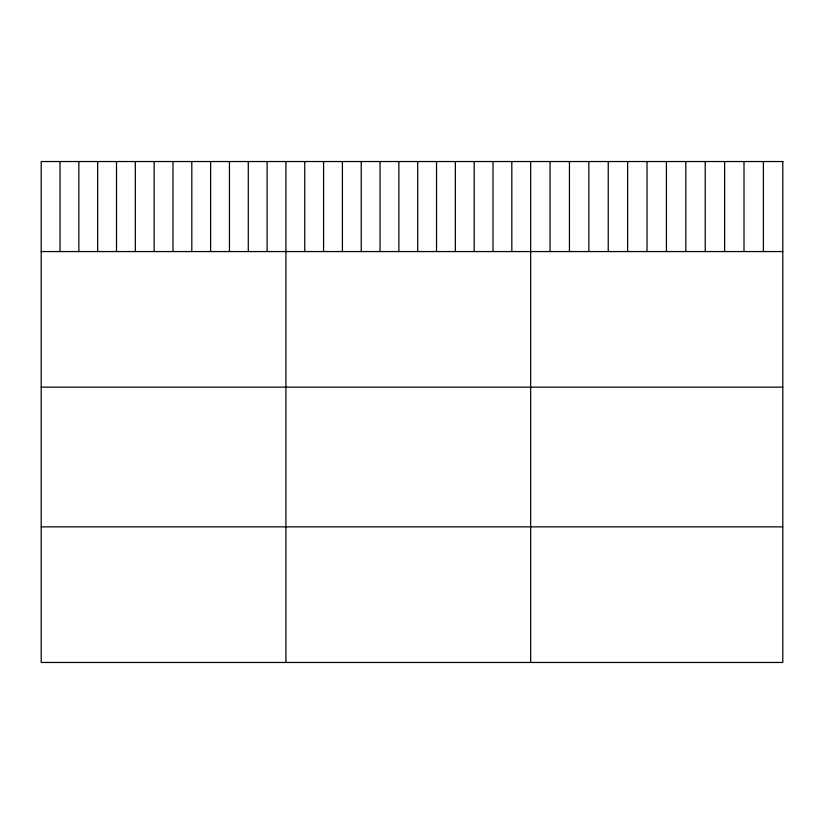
<?xml version="1.0" encoding="UTF-8"?>
<svg xmlns="http://www.w3.org/2000/svg" width="824" height="824" viewBox="0 0 824 824"><rect width="100%" height="100%" fill="white"/><g stroke="black" fill="none" stroke-linecap="round" stroke-linejoin="round"><path stroke-width="1.24" d="M41.2 251.567L782.8 251.567M41.2 387.156L782.8 387.156M41.2 526.866L782.8 526.866M763.405 161.535L763.405 251.567M744.01 161.535L744.01 251.567M724.615 161.535L724.615 251.567M705.22 161.535L705.22 251.567M685.826 161.535L685.826 251.567M666.431 161.535L666.431 251.567M647.025 161.535L647.025 251.567M627.63 161.535L627.63 251.567M608.236 161.535L608.236 251.567M588.841 161.535L588.841 251.567M569.446 161.535L569.446 251.567M550.051 161.535L550.051 251.567M530.656 161.535L530.656 662.465M511.828 161.535L511.828 251.567M493.01 161.535L493.01 251.567M474.181 161.535L474.181 251.567M455.353 161.535L455.353 251.567M436.535 161.535L436.535 251.567M417.706 161.535L417.706 251.567M398.878 161.535L398.878 251.567M380.049 161.535L380.049 251.567M361.231 161.535L361.231 251.567M342.403 161.535L342.403 251.567M323.575 161.535L323.575 251.567M304.756 161.535L304.756 251.567M285.928 161.535L285.928 662.465M267.1 161.535L267.1 251.567M248.282 161.535L248.282 251.567M229.453 161.535L229.453 251.567M210.625 161.535L210.625 251.567M191.807 161.535L191.807 251.567M172.978 161.535L172.978 251.567M154.15 161.535L154.15 251.567M135.321 161.535L135.321 251.567M116.503 161.535L116.503 251.567M97.675 161.535L97.675 251.567M78.847 161.535L78.847 251.567M60.028 161.535L60.028 251.567M782.8 161.535L41.2 161.535L41.2 662.465L782.8 662.465L782.8 161.535"/></g></svg>
